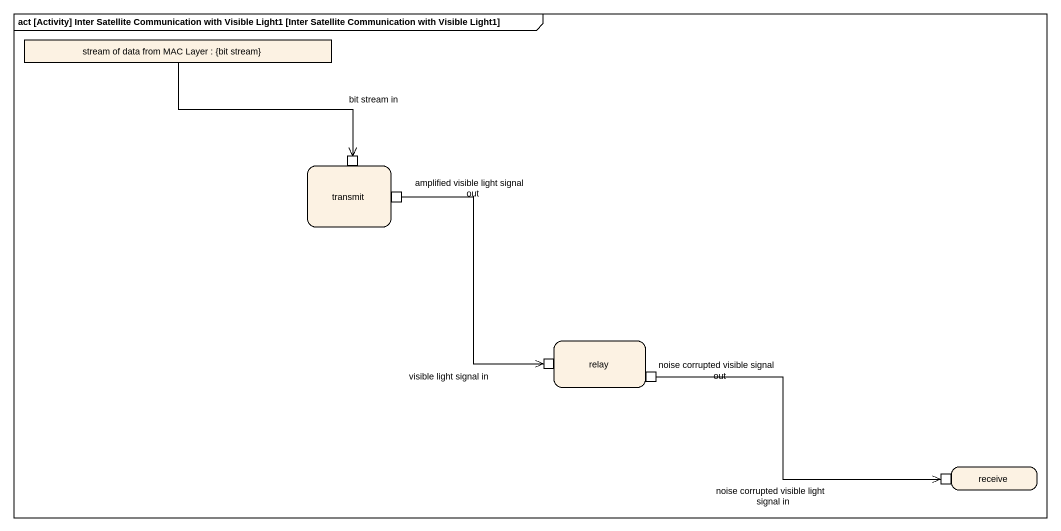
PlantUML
@startuml
mainframe act [Activity] Inter Satellite Communication with Visible Light1 [Inter Satellite Communication with Visible Light1]
hide empty description
state "stream of data from MAC Layer : {bit stream}" as stream_of_data_from_MAC <<object>>
state transmit {
  state "bit stream in" as bit_stream_in <<inputPin>>
  state "amplified visible light signal out" as amplified_visible_light <<outputPin>>
}
state relay {
  state "visible light signal in" as visible_light_signal_in <<inputPin>>
  state "noise corrupted visible signal out" as noise_corrupted_visible <<outputPin>>
}
state receive {
  state "noise corrupted visible light signal in" as noise_corrupted_visible_2 <<inputPin>>
}
stream_of_data_from_MAC --> bit_stream_in
amplified_visible_light --> visible_light_signal_in
noise_corrupted_visible -right-> noise_corrupted_visible_2
@enduml
